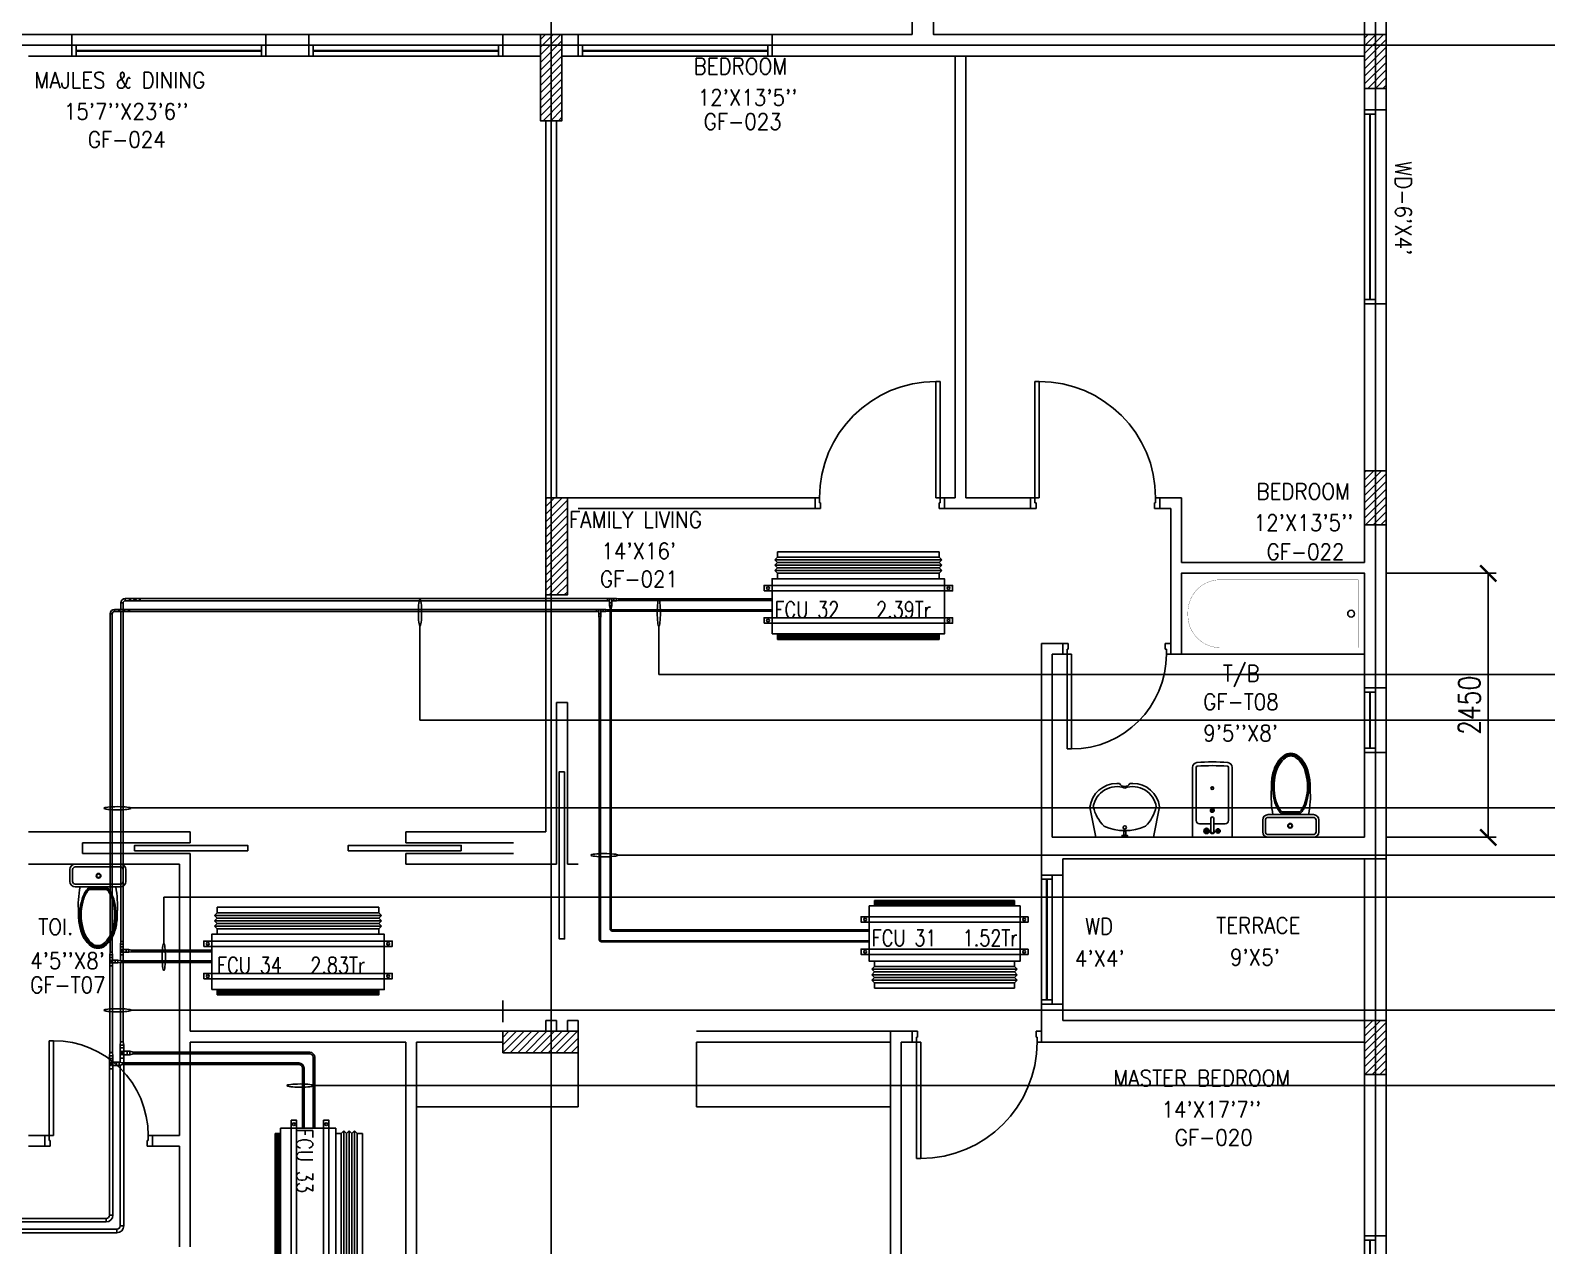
# Model space of a CAD drawing. Header units: millimetres. Extents: x 0 to 79758, y -5689 to 63441.
# Drawn here: x 38638 to 52712, y 34385 to 45664 of the extents above; entities that cross this region are included whole.
import ezdxf

# ---------------------------------------------------------------- set-up
doc = ezdxf.new("R2010")
doc.units = ezdxf.units.MM
doc.linetypes.add('CENTER', pattern=[50.8, 31.75, -6.35, 6.35, -6.35])
doc.linetypes.add('DASHED2', pattern=[9.525, 6.35, -3.175])
for name, color, linetype in [('A-ANNO-TEXT', 8, 'Continuous'), ('A-DOOR', 4, 'Continuous'), ('A-FLOR-OVHD', 4, 'DASHED2'), ('A-FLOR-PFIX', 8, 'Continuous'), ('A-FLOR-SPCL', 8, 'Continuous'), ('A-GLAZ', 5, 'Continuous'), ('A-GRID', 253, 'CENTER'), ('A-WALL-FULL', 8, 'Continuous'), ('AC-CHILLED WATER TEXT', 41, 'Continuous'), ('AC-CHR', 60, 'Continuous'), ('AC-CHS', 30, 'Continuous'), ('AC-FAD', 6, 'Continuous'), ('AC-HLTEXT', 100, 'Continuous'), ('AC-SAD', 3, 'Continuous'), ('AC-SAD TEXT', 3, 'Continuous'), ('FCU-AC', 160, 'Continuous'), ('S-COL- HACT.', 9, 'Continuous'), ('S-COL.', 8, 'Continuous')]:
    doc.layers.add(name, color=color, linetype=linetype)
doc.styles.add('ROMANS', font='romans.shx', dxfattribs={"width": 0.8})
doc.styles.add('SIMPLEX', font='simplex.shx', dxfattribs={"width": 0.8})
doc.dimstyles.new('100 of DIM2', dxfattribs={"dimscale": 0, "dimtxt": 200, "dimasz": 150, "dimexe": 75, "dimexo": 200, "dimgap": 75, "dimtad": 1, "dimdec": 0, "dimrnd": 5, "dimzin": 0, "dimdsep": 46, "dimtxsty": 'ROMANS', "dimblk": 'ARCHTICK', "dimcen": 100, "dimclrd": 94, "dimclre": 94, "dimclrt": 2, "dimadec": 0, "dimazin": 0, "dimtfac": 1, "dimtdec": 0, "dimtofl": 0, "dimtmove": 2, "dimatfit": 3, "dimldrblk": 'OPEN90', "dimfxl": 75, "dimtolj": 1, "dimtzin": 0, "dimarcsym": 0})
pattern_1 = [(45, (1147577.044, 409937.22), (-35.355339, 35.355339), [])]
pattern_2 = [(45, (-1585476.315, 1519493.8684), (-2.2450640303, 2.2450640303), [])]
pattern_3 = [(45, (-1585376.315, 1519593.8684), (-2.2450640303, 2.2450640303), [])]
pattern_4 = [(45, (-1585476.305, 1519563.7105), (-2.2450640303, 2.2450640303), [])]

# ---------------------------------------------------------------- blocks, each defined once
blk = doc.blocks.new('D-120-R1')
for p, q in [((-80, 1180), (-40, 1180)), ((-80, 1180), (-80, 100)), ((-40, 1180), (-40, 55)), ((-1200, 100), (-1160, 100)), ((-1200, 100), (-1200, 0)), ((-1160, 100), (-1160, 55)), ((-1160, 55), (-1150, 55)), ((-1150, 55), (-1150, 0)), ((-80, 100), (0, 100)), ((-50, 55), (-40, 55)), ((-50, 55), (-50, 0)), ((-50, 0), (0, 0)), ((0, 100), (0, 0)), ((-1200, 0), (-1150, 0))]:
    blk.add_line(p, q)
at = {"linetype": 'Continuous'}
blk.add_arc((-80, 100), 1080, 90, 180, dxfattribs=at)
blk = doc.blocks.new('W-180')
for p, q in [((1800, 100), (0, 100)), ((1800, 0), (0, 0)), ((40, 0), (40, 100)), ((1760, 100), (1760, 0))]:
    blk.add_line(p, q)
at = {"linetype": 'Continuous'}
for p, q in [((1760, 53), (40, 53)), ((1760, 47), (40, 47))]:
    blk.add_line(p, q, dxfattribs=at)
blk = doc.blocks.new('D-100-R1')
for p, q in [((-80, 980), (-80, 100)), ((-80, 980), (-40, 980)), ((-40, 980), (-40, 55)), ((-1000, 100), (-1000, 0)), ((-1000, 100), (-960, 100)), ((-960, 100), (-960, 55)), ((-960, 55), (-950, 55)), ((-950, 55), (-950, 0)), ((-80, 100), (0, 100)), ((-50, 55), (-50, 0)), ((-50, 55), (-40, 55)), ((-50, 0), (0, 0)), ((0, 100), (0, 0)), ((-1000, 0), (-950, 0))]:
    blk.add_line(p, q)
at = {"linetype": 'Continuous'}
blk.add_arc((-80, 100), 880, 90, 180, dxfattribs=at)
blk = doc.blocks.new('WC-1')
for p, q in [((-210, 0), (210, 0)), ((-260, -160), (-260, -50)), ((-235, -160), (-235, -50)), ((-210, -25), (210, -25)), ((235, -50), (235, -160)), ((260, -50), (260, -160)), ((210, -185), (-210, -185)), ((210, -210), (-210, -210)), ((91, -223), (-91, -223)), ((86, -235), (-86, -235))]:
    blk.add_line(p, q)
for radius in [22.1, 17.1]:
    blk.add_circle((-6, -107), radius)
for centre, radius, start, end in [((-210, -50), 50, 90, 180), ((-210, -50), 25, 90, 180), ((210, -50), 50, 360, 90), ((210, -50), 25, 360, 90), ((-210, -160), 50, 180, 270), ((-210, -160), 25, 180, 270), ((722, -383), 904, 168.9529, 184.0632), ((178, -428), 341, 149.8586, 166.4766), ((178, -428), 328, 149.8586, 166.4766), ((69, -365), 214, 138.4152, 149.8586), ((69, -365), 201, 139.9943, 149.8586), ((-69, -365), 201, 30.1414, 40.0057), ((-69, -365), 214, 30.1414, 41.5848), ((-178, -428), 328, 13.5234, 30.1414), ((-178, -428), 341, 13.5234, 30.1414), ((210, -160), 25, 270, 360), ((210, -160), 50, 270, 360), ((352, -470), 520, 166.4766, 180), ((352, -470), 507, 166.4766, 180), ((-352, -470), 507, 360, 13.5234), ((-352, -470), 520, 360, 13.5234), ((352, -470), 532, 177.5541, 180), ((352, -470), 532, 180, 193.5234), ((352, -470), 520, 180, 193.5234), ((352, -470), 507, 180, 193.5234), ((-352, -470), 507, 346.4766, 360), ((-352, -470), 520, 346.4766, 360), ((-352, -470), 532, 346.4766, 360), ((-352, -470), 532, 360, 2.4459), ((178, -512), 353, 193.5234, 210.1414), ((178, -512), 341, 193.5234, 210.1414), ((178, -512), 328, 193.5234, 210.1414), ((69, -575), 226, 210.1414, 234.4972), ((69, -575), 214, 210.1414, 234.4972), ((69, -575), 201, 210.1414, 234.4972), ((-69, -575), 201, 305.5028, 329.8586), ((-69, -575), 214, 305.5028, 329.8586), ((-69, -575), 226, 305.5028, 329.8586), ((-178, -512), 328, 329.8586, 346.4766), ((-178, -512), 341, 329.8586, 346.4766), ((-178, -512), 353, 329.8586, 346.4766), ((0, -672), 108, 234.4972, 270), ((0, -672), 95.9, 234.4972, 270), ((0, -672), 83.4, 234.4972, 270), ((0, -672), 83.4, 270, 305.5028), ((0, -672), 95.9, 270, 305.5028), ((0, -672), 108, 270, 305.5028)]:
    blk.add_arc(centre, radius, start, end)
at = {"linetype": 'Continuous', "ltscale": 50}
blk.add_arc((-722, -383), 904, 355.9368, 11.0471, dxfattribs=at)
blk = doc.blocks.new('W-120')
for p, q in [((1200, 100), (0, 100)), ((1200, 0), (0, 0)), ((40, 0), (40, 100)), ((1160, 100), (1160, 0))]:
    blk.add_line(p, q)
at = {"linetype": 'Continuous'}
for p, q in [((1160, 53), (40, 53)), ((1160, 47), (40, 47))]:
    blk.add_line(p, q, dxfattribs=at)
blk = doc.blocks.new('BIDET-1')
for p, q in [((175, 0), (-175, 0)), ((-185, -10), (-185, -649)), ((-15, -125), (-120, -125)), ((-39, -59), (-69, -59)), ((-54, -44), (-54, -74)), ((-15, -54), (-15, -174)), ((15, -54), (15, -174)), ((120, -125), (15, -125)), ((39, -59), (69, -59)), ((54, -44), (54, -74)), ((185, -10), (185, -649)), ((-150, -155), (-150, -649)), ((12, -250), (-12, -250)), ((-9, -259), (9, -241)), ((-9, -241), (9, -259)), ((0, -238), (0, -262)), ((150, -155), (150, -649))]:
    blk.add_line(p, q)
for centre, radius in [((-54, -59), 25), ((-54, -59), 20), ((-54, -59), 15.2), ((-54, -59), 10.2), ((54, -59), 20), ((54, -59), 15.2), ((54, -59), 10.2), ((0, -250), 17.5), ((0, -250), 12.5), ((0, -457), 12.5), ((0, -457), 10)]:
    blk.add_circle(centre, radius)
for centre, radius, start, end in [((-175, -10), 10, 90, 180), ((175, -10), 10, 0, 90), ((-120, -155), 30, 90, 180), ((0, -54), 20, 318.5904, 221.4096), ((0, -54), 15, 0, 180), ((120, -155), 30, 0, 90), ((0, -174), 15, 180, 0), ((-140, -649), 45, 180, 265.2062), ((-140, -649), 10, 180, 265.2062), ((0, 1020), 1720, 265.2062, 274.7938), ((0, 1020), 1685, 265.2062, 274.7938), ((140, -649), 10, 274.7938, 0), ((140, -649), 45, 274.7938, 0)]:
    blk.add_arc(centre, radius, start, end)
blk = doc.blocks.new('W-60')
for p, q in [((600, 100), (0, 100)), ((600, 0), (0, 0)), ((40, 0), (40, 100)), ((560, 100), (560, 0))]:
    blk.add_line(p, q)
at = {"linetype": 'Continuous'}
for p, q in [((560, 53), (40, 53)), ((560, 47), (40, 47))]:
    blk.add_line(p, q, dxfattribs=at)
blk = doc.blocks.new('LAV-4')
for p, q in [((-266, 0), (-322, -283)), ((-266, 0), (268, 0)), ((268, 0), (324, -280)), ((-48, -500), (-75, -500)), ((75, -500), (50, -500))]:
    blk.add_line(p, q)
for points in [[(-25, 0), (-25, -18), (25, -18), (25, 0)], [(-9, -20), (-9, -57), (8, -57), (8, -20)]]:
    blk.add_lwpolyline(points, close=True)
blk.add_circle((0, -91), 15.4)
for centre, radius, start, end in [((74, -366), 375, 135.3333, 167.1432), ((0, -539), 477, 66.1261, 113.874), ((-74, -366), 375, 12.5199, 44.6667), ((75, -250), 250, 270, 353.0121), ((-75, -250), 250, 187.6784, 270), ((-75, -250), 220, 188.5814, 289.9523), ((75, -250), 220, 250.0878, 350.8515), ((1, -527), 55.9, 28.7827, 151.2173), ((50, -499), 0, 238.1883, 0)]:
    blk.add_arc(centre, radius, start, end)
blk = doc.blocks.new('BT-2')
blk.add_lwpolyline([(0, 750), (1700, 750), (1700, 0), (0, 0)], close=True)
at = {"const_width": 2}
blk.add_lwpolyline([(60, 690), (1340, 690, -0.414214), (1640, 390), (1640, 360, -0.414214), (1340, 60), (60, 60)], format="xyb", close=True, dxfattribs=at)
blk.add_circle((125, 375), 31.9)
blk = doc.blocks.new('_ArchTick')
at = {"color": 0, "linetype": 'ByBlock', "const_width": 0.15}
blk.add_lwpolyline([(-0.5, -0.5), (0.5, 0.5)], dxfattribs=at)
blk = doc.blocks.new('*D142')
at = {"layer": 'AC-HLTEXT', "color": 94, "lineweight": -2, "transparency": 16777216}
for p, q in [((51222, 40625), (52244, 40625)), ((52169, 40625), (52169, 38175)), ((51222, 38175), (52244, 38175))]:
    blk.add_line(p, q, dxfattribs=at)
at = {"layer": 'Defpoints', "color": 0, "transparency": 16777216}
for p in [(51022, 40625), (51022, 38175), (52169, 38175)]:
    blk.add_point(p, dxfattribs=at)
at = {"layer": 'AC-HLTEXT', "color": 94, "lineweight": -2, "transparency": 16777216, "xscale": 150, "yscale": 150, "zscale": 150}
for p, rotation in [((52169, 40625), 90), ((52169, 38175), 270)]:
    blk.add_blockref('_ArchTick', p, dxfattribs=dict(at, rotation=rotation))
at = {"layer": 'AC-HLTEXT', "color": 2, "transparency": 16777216, "insert": (51994, 39400), "char_height": 200, "attachment_point": 5, "rotation": 90, "style": 'ROMANS'}
blk.add_mtext('\\A1;2450', dxfattribs=at)
blk = doc.blocks.new('fcu 2.5 tr')
h = blk.add_hatch()
h.set_pattern_fill('NET', color=3)
h.paths.add_polyline_path([(83172, -1587743), (81672, -1587743), (81672, -1587793), (83172, -1587793)])
at = {"layer": 'FCU-AC', "color": 1}
for p, q in [((83172, -1586980), (81672, -1586980)), ((81672, -1586980), (81672, -1587030)), ((83172, -1587030), (83172, -1586980)), ((81672, -1587030), (83172, -1587030)), ((83172, -1587180), (81672, -1587180)), ((81672, -1587180), (81672, -1587230)), ((81672, -1587230), (83172, -1587230)), ((83172, -1587230), (83172, -1587180))]:
    blk.add_line(p, q, dxfattribs=at)
at = {"layer": 'FCU-AC'}
for p, q in [((81672, -1587030), (81647, -1587055)), ((83197, -1587055), (81647, -1587055)), ((81672, -1587080), (81647, -1587055)), ((81672, -1587080), (81647, -1587105)), ((83197, -1587105), (81647, -1587105)), ((81672, -1587130), (81647, -1587105)), ((81672, -1587130), (81647, -1587155)), ((83172, -1587030), (81672, -1587030)), ((83172, -1587080), (81672, -1587080)), ((83172, -1587080), (81672, -1587080)), ((83172, -1587130), (81672, -1587130)), ((83172, -1587130), (81672, -1587130)), ((83197, -1587055), (83172, -1587030)), ((83197, -1587055), (83172, -1587080)), ((83197, -1587105), (83172, -1587080)), ((83197, -1587105), (83172, -1587130)), ((83197, -1587155), (83172, -1587130)), ((83197, -1587155), (81647, -1587155)), ((81672, -1587180), (81647, -1587155)), ((83197, -1587155), (83172, -1587180))]:
    blk.add_line(p, q, dxfattribs=at)
at = {"layer": 'FCU-AC', "color": 6}
for points in [[(81547, -1587343), (83297, -1587343), (83297, -1587293), (81547, -1587293)], [(81547, -1587643), (83297, -1587643), (83297, -1587593), (81547, -1587593)]]:
    blk.add_lwpolyline(points, close=True, dxfattribs=at)
at = {"layer": 'FCU-AC'}
blk.add_lwpolyline([(81622, -1587743), (83222, -1587743), (83222, -1587230), (81622, -1587230)], close=True, dxfattribs=at)
at = {"layer": 'FCU-AC', "color": 3}
blk.add_lwpolyline([(81672, -1587793), (83172, -1587793), (83172, -1587743), (81672, -1587743)], close=True, dxfattribs=at)
at = {"layer": 'FCU-AC', "color": 6}
for centre in [(81584, -1587318), (83259, -1587318), (81584, -1587618), (83259, -1587618)]:
    blk.add_circle(centre, 12.5, dxfattribs=at)
blk = doc.blocks.new('fcu 3.5 tr')
at = {"layer": 'FCU-AC'}
h = blk.add_hatch(dxfattribs=at)
h.set_pattern_fill('NET', color=3)
h.paths.add_polyline_path([(100970, -1580238), (99070, -1580238), (99070, -1580288), (100970, -1580288)])
for p, q in [((99045, -1579550), (99070, -1579525)), ((100995, -1579550), (99045, -1579550)), ((99045, -1579550), (99070, -1579575)), ((100970, -1579525), (99070, -1579525)), ((100995, -1579550), (100970, -1579525)), ((100995, -1579550), (100970, -1579575)), ((99045, -1579600), (99070, -1579575)), ((100995, -1579600), (99045, -1579600)), ((99045, -1579600), (99070, -1579625)), ((99045, -1579650), (99070, -1579625)), ((100995, -1579650), (99045, -1579650)), ((99045, -1579650), (99070, -1579675)), ((100970, -1579575), (99070, -1579575)), ((100970, -1579575), (99070, -1579575)), ((100970, -1579625), (99070, -1579625)), ((100970, -1579625), (99070, -1579625)), ((100995, -1579600), (100970, -1579575)), ((100995, -1579600), (100970, -1579625)), ((100995, -1579650), (100970, -1579625)), ((100995, -1579650), (100970, -1579675))]:
    blk.add_line(p, q, dxfattribs=at)
at = {"layer": 'FCU-AC', "color": 1}
for p, q in [((100970, -1579475), (99070, -1579475)), ((99070, -1579475), (99070, -1579525)), ((99070, -1579525), (100970, -1579525)), ((100970, -1579525), (100970, -1579475)), ((100970, -1579675), (99070, -1579675)), ((99070, -1579675), (99070, -1579725)), ((100970, -1579725), (100970, -1579675)), ((99070, -1579725), (100970, -1579725))]:
    blk.add_line(p, q, dxfattribs=at)
at = {"layer": 'FCU-AC', "color": 6}
for points in [[(98945, -1579838), (101095, -1579838), (101095, -1579788), (98945, -1579788)], [(98945, -1580138), (101095, -1580138), (101095, -1580088), (98945, -1580088)]]:
    blk.add_lwpolyline(points, close=True, dxfattribs=at)
at = {"layer": 'FCU-AC'}
blk.add_lwpolyline([(99020, -1580238), (101020, -1580238), (101020, -1579725), (99020, -1579725)], close=True, dxfattribs=at)
at = {"layer": 'FCU-AC', "color": 3}
blk.add_lwpolyline([(99070, -1580288), (100970, -1580288), (100970, -1580238), (99070, -1580238)], close=True, dxfattribs=at)
at = {"layer": 'FCU-AC', "color": 6}
for centre in [(98982, -1579813), (101057, -1579813), (98982, -1580113), (101057, -1580113)]:
    blk.add_circle(centre, 12.5, dxfattribs=at)
blk = doc.blocks.new('fcu 2 tr')
h = blk.add_hatch()
h.set_pattern_fill('NET', color=3)
h.paths.add_polyline_path([(80954, -1588493), (79654, -1588493), (79654, -1588543), (80954, -1588543)])
at = {"layer": 'FCU-AC'}
for p, q in [((79654, -1587780), (79629, -1587805)), ((80979, -1587805), (79629, -1587805)), ((79654, -1587830), (79629, -1587805)), ((79654, -1587830), (79629, -1587855)), ((80979, -1587855), (79629, -1587855)), ((79654, -1587880), (79629, -1587855)), ((80954, -1587780), (79654, -1587780)), ((80954, -1587830), (79654, -1587830)), ((80954, -1587830), (79654, -1587830)), ((80954, -1587780), (80979, -1587805)), ((80954, -1587830), (80979, -1587805)), ((80954, -1587830), (80979, -1587855)), ((80954, -1587880), (80979, -1587855)), ((79654, -1587880), (79629, -1587905)), ((80979, -1587905), (79629, -1587905)), ((79654, -1587930), (79629, -1587905)), ((80954, -1587880), (79654, -1587880)), ((80954, -1587880), (79654, -1587880)), ((80954, -1587880), (80979, -1587905)), ((80954, -1587930), (80979, -1587905))]:
    blk.add_line(p, q, dxfattribs=at)
at = {"layer": 'FCU-AC', "color": 1}
for p, q in [((80954, -1587730), (79654, -1587730)), ((79654, -1587730), (79654, -1587780)), ((79654, -1587780), (80954, -1587780)), ((80954, -1587780), (80954, -1587730)), ((80954, -1587930), (79654, -1587930)), ((79654, -1587930), (79654, -1587980)), ((79654, -1587980), (80954, -1587980)), ((80954, -1587980), (80954, -1587930))]:
    blk.add_line(p, q, dxfattribs=at)
at = {"layer": 'FCU-AC'}
blk.add_lwpolyline([(79604, -1588493), (81004, -1588493), (81004, -1587980), (79604, -1587980)], close=True, dxfattribs=at)
at = {"layer": 'FCU-AC', "color": 6}
for points in [[(79529, -1588093), (81079, -1588093), (81079, -1588043), (79529, -1588043)], [(79529, -1588393), (81079, -1588393), (81079, -1588343), (79529, -1588343)]]:
    blk.add_lwpolyline(points, close=True, dxfattribs=at)
at = {"layer": 'FCU-AC', "color": 3}
blk.add_lwpolyline([(79654, -1588543), (80954, -1588543), (80954, -1588493), (79654, -1588493)], close=True, dxfattribs=at)
at = {"layer": 'FCU-AC', "color": 6}
for centre in [(79566, -1588068), (81041, -1588068), (79566, -1588368), (81041, -1588368)]:
    blk.add_circle(centre, 12.5, dxfattribs=at)

msp = doc.modelspace()

# ---------------------------------------------------------------- hatches: boundary and pattern name
at = {"layer": 'AC-CHR'}
h = msp.add_hatch(dxfattribs=at)
h.set_pattern_fill('ANSI31', color=256)
h.set_pattern_definition(pattern_4)
h.paths.add_polyline_path([(39618.5, 40380.2, 1), (39598.5, 40380.2, 1)])
h = msp.add_hatch(dxfattribs=at)
h.set_pattern_fill('ANSI31', color=256)
h.set_pattern_definition(pattern_3)
h.paths.add_polyline_path([(39475.6, 37121.2, 1), (39500.6, 37121.2, 1)])
h = msp.add_hatch(dxfattribs=at)
h.set_pattern_fill('ANSI31', color=256)
h.set_pattern_definition(pattern_3)
h.paths.add_polyline_path([(39504.1, 36173.3, 1), (39472.1, 36173.3, 1)])
at = {"layer": 'AC-CHS'}
h = msp.add_hatch(dxfattribs=at)
h.set_pattern_fill('ANSI31', color=256)
h.set_pattern_definition(pattern_2)
h.paths.add_polyline_path([(39375.6, 37021.2, 1), (39400.6, 37021.2, 1)])
at = {"layer": 'AC-FAD', "true_color": 0xf26722}
h = msp.add_hatch(dxfattribs=at)
h.set_pattern_fill('ANSI31', color=30)
h.set_pattern_definition(pattern_4)
h.paths.add_polyline_path([(39518.5, 40280.2, 1), (39498.5, 40280.2, 1)])
at = {"layer": 'AC-SAD', "true_color": 0xf26722}
h = msp.add_hatch(dxfattribs=at)
h.set_pattern_fill('ANSI31', color=30)
h.set_pattern_definition(pattern_2)
h.paths.add_polyline_path([(39404.1, 36073.3, 1), (39372.1, 36073.3, 1)])
at = {"layer": 'S-COL- HACT.', "linetype": 'Continuous', "ltscale": 3}
h = msp.add_hatch(dxfattribs=at)
h.set_pattern_fill('ANSI31', color=256, scale=400, style=0)
h.set_pattern_definition(pattern_1)
h.paths.add_polyline_path([(43371.9, 45625.2), (43371.9, 44825.2), (43571.9, 44825.2), (43571.9, 45625.2)])
h = msp.add_hatch(dxfattribs=at)
h.set_pattern_fill('ANSI31', color=256, scale=400, style=0)
h.set_pattern_definition(pattern_1)
h.paths.add_polyline_path([(51221.9, 45125.2), (51221.9, 45625.2), (51021.9, 45625.2), (51021.9, 45125.2)])
h = msp.add_hatch(dxfattribs=at)
h.set_pattern_fill('ANSI31', color=256, scale=400, style=0)
h.set_pattern_definition(pattern_1)
h.paths.add_polyline_path([(51021.9, 41575.2), (51021.9, 41075.2), (51221.9, 41075.2), (51221.9, 41575.2)])
h = msp.add_hatch(dxfattribs=at)
h.set_pattern_fill('ANSI31', color=256, scale=400, style=0)
h.set_pattern_definition(pattern_1)
h.paths.add_polyline_path([(43421.9, 41325.2), (43421.9, 40425.2), (43621.9, 40425.2), (43621.9, 41325.2)])
h = msp.add_hatch(dxfattribs=at)
h.set_pattern_fill('ANSI31', color=256, scale=400, style=0)
h.set_pattern_definition(pattern_1)
h.paths.add_polyline_path([(51021.9, 36475.2), (51021.9, 35975.2), (51221.9, 35975.2), (51221.9, 36475.2)])
h = msp.add_hatch(dxfattribs=at)
h.set_pattern_fill('ANSI31', color=256, scale=400, style=0)
h.set_pattern_definition(pattern_1)
h.paths.add_polyline_path([(43021.9, 36175.2), (43721.9, 36175.2), (43721.9, 36375.2), (43021.9, 36375.2)])

# ---------------------------------------------------------------- linework, layer by layer
at = {"layer": 'A-DOOR', "ltscale": 3}
for points in [[(43596.9, 38782.8), (43546.9, 38782.8), (43546.9, 37232.8), (43596.9, 37232.8), (43596.9, 38782.8)], [(39605.9, 38050.2), (39605.9, 38100.2), (40655.9, 38100.2), (40655.9, 38050.2), (39605.9, 38050.2)], [(42637.9, 38050.2), (42637.9, 38100.2), (41587.9, 38100.2), (41587.9, 38050.2), (42637.9, 38050.2)]]:
    msp.add_lwpolyline(points, dxfattribs=at)
at = {"layer": 'A-FLOR-OVHD', "linetype": 'Continuous', "ltscale": 3}
for p, q in [((40221.9, 36375.2), (42021.9, 36375.2)), ((42021.9, 36275.2), (40221.9, 36275.2))]:
    msp.add_line(p, q, dxfattribs=at)
at = {"layer": 'A-FLOR-SPCL', "ltscale": 3}
for p, q in [((51021.9, 37975.2), (51021.9, 36475.2)), ((51221.9, 37975.2), (51221.9, 36475.2)), ((43721.9, 36275.2), (43721.9, 35675.2)), ((44821.9, 36275.2), (46621.9, 36275.2)), ((44821.9, 36275.2), (44821.9, 35675.2)), ((42221.9, 35675.2), (43721.9, 35675.2)), ((44821.9, 35675.2), (46621.9, 35675.2))]:
    msp.add_line(p, q, dxfattribs=at)
at = {"layer": 'A-GLAZ', "ltscale": 3}
for p, q in [((40821.9, 45625.2), (39021.9, 45625.2)), ((43021.9, 45625.2), (41221.9, 45625.2)), ((45521.9, 45625.2), (43721.9, 45625.2)), ((51221.9, 43125.2), (51221.9, 44925.2)), ((51221.9, 38962.6), (51221.9, 39562.6)), ((48221.9, 37825.2), (48221.9, 36625.2)), ((51221.9, 32675.2), (51221.9, 34475.2))]:
    msp.add_line(p, q, dxfattribs=at)
at = {"layer": 'A-GRID', "ltscale": 0.1}
for p, q in [((43471.9, 53051.2), (43471.9, 4916.9)), ((51121.9, 53051.2), (51121.9, 4916.9)), ((13764.6, 45525.2), (57304.2, 45525.2))]:
    msp.add_line(p, q, dxfattribs=at)
at = {"layer": 'A-WALL-FULL', "ltscale": 3}
for p, q in [((46821.9, 48325.2), (46821.9, 45625.2)), ((51221.9, 48325.2), (51221.9, 45425.2)), ((38421.9, 45625.2), (39021.9, 45625.2)), ((39021.9, 45425.2), (39021.9, 45625.2)), ((40821.9, 45625.2), (41221.9, 45625.2)), ((40821.9, 45425.2), (40821.9, 45625.2)), ((41221.9, 45425.2), (41221.9, 45625.2)), ((43021.9, 45625.2), (43721.9, 45625.2)), ((43021.9, 45425.2), (43021.9, 45625.2)), ((43721.9, 45425.2), (43721.9, 45625.2)), ((45521.9, 45625.2), (46821.9, 45625.2)), ((45521.9, 45425.2), (45521.9, 45625.2)), ((49871.9, 45625.2), (51021.9, 45625.2)), ((51221.9, 45625.2), (51221.9, 44925.2)), ((51221.9, 45625.2), (51221.9, 44925.2)), ((38621.9, 45425.2), (39021.9, 45425.2)), ((40821.9, 45425.2), (41221.9, 45425.2)), ((43021.9, 45425.2), (43371.9, 45425.2)), ((43571.9, 45425.2), (43721.9, 45425.2)), ((45521.9, 45425.2), (47221.9, 45425.2)), ((45821.9, 45425.2), (47221.9, 45425.2)), ((46821.9, 45425.2), (51021.9, 45425.2)), ((47121.9, 45425.2), (48071.9, 45425.2)), ((47121.9, 45425.2), (50821.9, 45425.2)), ((47121.9, 45425.2), (50821.9, 45425.2)), ((47221.9, 45425.2), (47221.9, 41325.2)), ((47321.9, 45425.2), (47321.9, 41325.2)), ((49871.9, 45425.2), (50821.9, 45425.2)), ((51021.9, 45425.2), (51021.9, 44925.2)), ((51021.9, 45425.2), (51021.9, 44925.2)), ((51021.9, 44925.2), (51221.9, 44925.2)), ((51021.9, 44925.2), (51221.9, 44925.2)), ((43421.9, 44825.2), (43421.9, 38225.2)), ((43521.9, 44825.2), (43521.9, 41325.2)), ((51021.9, 43125.2), (51021.9, 40725.2)), ((51021.9, 43125.2), (51221.9, 43125.2)), ((51221.9, 43125.2), (51221.9, 39562.6)), ((43521.9, 41325.2), (45921.9, 41325.2)), ((45921.9, 41325.2), (45921.9, 41225.2)), ((47121.9, 41325.2), (47221.9, 41325.2)), ((47121.9, 41325.2), (47121.9, 41225.2)), ((47321.9, 41325.2), (47921.9, 41325.2)), ((47921.9, 41325.2), (47921.9, 41225.2)), ((49121.9, 41325.2), (49321.9, 41325.2)), ((49121.9, 41325.2), (49121.9, 41225.2)), ((49321.9, 41325.2), (49321.9, 40725.2)), ((43721.9, 41225.2), (45921.9, 41225.2)), ((47121.9, 41225.2), (47921.9, 41225.2)), ((49121.9, 41225.2), (49221.9, 41225.2)), ((49221.9, 41225.2), (49221.9, 39875.2)), ((49321.9, 40725.2), (51021.9, 40725.2)), ((49321.9, 40625.2), (51021.9, 40625.2)), ((49321.9, 40625.2), (49321.9, 39875.2)), ((51021.9, 40625.2), (51021.9, 39562.6)), ((48021.9, 39975.2), (48221.9, 39975.2)), ((48021.9, 39975.2), (48021.9, 37825.2)), ((48221.9, 39975.2), (48221.9, 39875.2)), ((48121.9, 39875.2), (48221.9, 39875.2)), ((48121.9, 39875.2), (48121.9, 38175.2)), ((49221.9, 39875.2), (49321.9, 39875.2)), ((51021.9, 39562.6), (51221.9, 39562.6)), ((43521.9, 39425.2), (43521.9, 37925.2)), ((43521.9, 39425.2), (43621.9, 39425.2)), ((43621.9, 39425.2), (43621.9, 37925.2)), ((51021.9, 38962.6), (51021.9, 38175.2)), ((51021.9, 38962.6), (51221.9, 38962.6)), ((51221.9, 38962.6), (51221.9, 37975.2)), ((38621.9, 38225.2), (40121.9, 38225.2)), ((40121.9, 38125.2), (40121.9, 38225.2)), ((43421.9, 38225.2), (42121.9, 38225.2)), ((42121.9, 38125.2), (42121.9, 38225.2)), ((48121.9, 38175.2), (51021.9, 38175.2)), ((39121.9, 38125.2), (40121.9, 38125.2)), ((39121.9, 38125.2), (39121.9, 38025.2)), ((39121.9, 38025.2), (40121.9, 38025.2)), ((40121.9, 37925.2), (40121.9, 38025.2)), ((43121.9, 38125.2), (42121.9, 38125.2)), ((43121.9, 38025.2), (42121.9, 38025.2)), ((42121.9, 37925.2), (42121.9, 38025.2)), ((38621.9, 37925.2), (40021.9, 37925.2)), ((40021.9, 37925.2), (40021.9, 35407.2)), ((40121.9, 37925.2), (40121.9, 36375.2)), ((43421.9, 37925.2), (42121.9, 37925.2)), ((43521.9, 37925.2), (43421.9, 37925.2)), ((43721.9, 37925.2), (43621.9, 37925.2)), ((48221.9, 37975.2), (51221.9, 37975.2)), ((48221.9, 37975.2), (48221.9, 37825.2)), ((48221.9, 37825.2), (48021.9, 37825.2)), ((48021.9, 36625.2), (48021.9, 36275.2)), ((48221.9, 36625.2), (48021.9, 36625.2)), ((48221.9, 36625.2), (48221.9, 36475.2)), ((43421.9, 36475.2), (43421.9, 36375.2)), ((43421.9, 36475.2), (43521.9, 36475.2)), ((43521.9, 36375.2), (43521.9, 36475.2)), ((43621.9, 36375.2), (43621.9, 36475.2)), ((43621.9, 36475.2), (43721.9, 36475.2)), ((43721.9, 36475.2), (43721.9, 36275.2)), ((48221.9, 36475.2), (51221.9, 36475.2)), ((51221.9, 36475.2), (51221.9, 34475.2)), ((40121.9, 36375.2), (40221.9, 36375.2)), ((42021.9, 36375.2), (43421.9, 36375.2)), ((43521.9, 36375.2), (43621.9, 36375.2)), ((46620.4, 36375.2), (44821.9, 36375.2)), ((46621.9, 36375.2), (46821.9, 36375.2)), ((46621.9, 32964.5), (46621.9, 36375.2)), ((46821.9, 36375.2), (46821.9, 36275.2)), ((40121.9, 36275.2), (40121.9, 34375.2)), ((40121.9, 36275.2), (40221.9, 36275.2)), ((42021.9, 36275.2), (42121.9, 36275.2)), ((42121.9, 36275.2), (42121.9, 32375.2)), ((42221.9, 36275.2), (42221.9, 33064.5)), ((42221.9, 36275.2), (43021.9, 36275.2)), ((46721.9, 36275.2), (46721.9, 30875.2)), ((46721.9, 36275.2), (46821.9, 36275.2)), ((46821.9, 36275.2), (46821.9, 36275.2)), ((48021.9, 36275.2), (51021.9, 36275.2)), ((51021.9, 36275.2), (51021.9, 34475.2)), ((38621.9, 35407.2), (38771.9, 35407.2)), ((38771.9, 35307.2), (38771.9, 35407.2)), ((39771.9, 35407.2), (40021.9, 35407.2)), ((39771.9, 35307.2), (39771.9, 35407.2)), ((38621.9, 35307.2), (38771.9, 35307.2)), ((39771.9, 35307.2), (40021.9, 35307.2)), ((40021.9, 35307.2), (40021.9, 34375.2)), ((51021.9, 34475.2), (51221.9, 34475.2))]:
    msp.add_line(p, q, dxfattribs=at)
at = {"layer": 'A-WALL-FULL', "linetype": 'Continuous', "ltscale": 3}
for p, q in [((43371.9, 45425.2), (43371.9, 44825.2)), ((43571.9, 44825.2), (43571.9, 45425.2)), ((43371.9, 44825.2), (43571.9, 44825.2)), ((43021.9, 36460.2), (43021.9, 36560.2)), ((43721.9, 36375.2), (43721.9, 36175.2)), ((43721.9, 36175.2), (43021.9, 36175.2))]:
    msp.add_line(p, q, dxfattribs=at)
at = {"layer": 'A-WALL-FULL', "ltscale": 3}
msp.add_lwpolyline([(47021.9, 48125.2), (47021.9, 45625.2), (51021.9, 45625.2), (51021.9, 45625.2), (51021.9, 48125.2)], dxfattribs=at)
at = {"layer": 'AC-CHILLED WATER TEXT'}
for p, q in [((42254.3, 40135.5), (42254.3, 39261.9)), ((44471.1, 40135.5), (44471.1, 39685.9)), ((44471.1, 39685.9), (59970.5, 39685.9)), ((42254.3, 39261.9), (59970.5, 39261.9)), ((39572.1, 38448.5), (59970.5, 38448.5)), ((44089.1, 38009.2), (59970.5, 38009.2)), ((39876.2, 37620.3), (59970.5, 37620.3)), ((39876.2, 37189.1), (39876.2, 37620.3)), ((39571.4, 36569.9), (59970.5, 36569.9)), ((41267.6, 35870.9), (59970.5, 35871.5))]:
    msp.add_line(p, q, dxfattribs=at)
for centre, major_axis in [((42254.3, 40260.5), (0, -125)), ((44471.1, 40260.5), (0, -125)), ((39446.4, 38444.6), (-125, 0)), ((43964.1, 38009.2), (-125, 0)), ((39876.2, 37064.1), (0, 125)), ((39446.4, 36569.7), (-125, 0)), ((41142.6, 35870.9), (-125, 0))]:
    msp.add_ellipse(centre, major_axis=major_axis, ratio=0.12, dxfattribs=at)
at = {"layer": 'AC-CHR'}
for p, q in [((39478.1, 40290.2), (39478.1, 40350.2)), ((39478.1, 40350.2), (39498.1, 40350.2)), ((39478.1, 37208.7), (39478.1, 40270.2)), ((39498.1, 40290.2), (39498.1, 40350.2)), ((39498.1, 37208.7), (39498.1, 40270.2)), ((44078.4, 40390.2), (39518.1, 40390.2)), ((39518.1, 40390.2), (39518.1, 40370.2)), ((44013.4, 40370.2), (39518.1, 40370.2)), ((39558.5, 40390.2), (39558.5, 40370.2)), ((39658.5, 40370.2), (39658.5, 40390.2)), ((43993.4, 40370.2), (43993.4, 40390.2)), ((44013.4, 40325.2), (44013.4, 40380.2)), ((44033.4, 40350.2), (44013.4, 40350.2)), ((44033.4, 40325.2), (44013.4, 40325.2)), ((44013.4, 40325.2), (44018.4, 40305.2)), ((44018.4, 40287.7), (44018.4, 40305.2)), ((44028.4, 40305.2), (44018.4, 40305.2)), ((44018.4, 37325.1), (44018.4, 40272.7)), ((44033.4, 40325.2), (44028.4, 40305.2)), ((44028.4, 40287.7), (44028.4, 40305.2)), ((44028.4, 37325.1), (44028.4, 40272.7)), ((44033.4, 40325.2), (44033.4, 40380.2)), ((44078.4, 40370.2), (44033.4, 40370.2)), ((44053.4, 40370.2), (44053.4, 40390.2)), ((44078.4, 40370.2), (44078.4, 40390.2)), ((44078.4, 40390.2), (44098.4, 40387.7)), ((44098.4, 40372.7), (44078.4, 40370.2)), ((45521.9, 40387.7), (44098.4, 40387.7)), ((44098.4, 40372.7), (44098.4, 40387.7)), ((45521.9, 40372.7), (44098.4, 40372.7)), ((44028.4, 37325.1), (44018.4, 37325.1)), ((46424, 37315.1), (44038.4, 37315.1)), ((44038.4, 37305.1), (44038.4, 37315.1)), ((46424, 37305.1), (44038.4, 37305.1)), ((39478.1, 37208.7), (39475.6, 37183.7)), ((39475.6, 37028.7), (39475.6, 37183.7)), ((39500.6, 37183.7), (39475.6, 37183.7)), ((39500.6, 37158.7), (39475.6, 37158.7)), ((39498.1, 37208.7), (39478.1, 37208.7)), ((39498.1, 37208.7), (39500.6, 37183.7)), ((39500.6, 37133.7), (39500.6, 37183.7)), ((39500.6, 37083.7), (39475.6, 37083.7)), ((39550.6, 37133.7), (39500.6, 37133.7)), ((39500.6, 37108.7), (39500.6, 37133.7)), ((39550.6, 37108.7), (39500.6, 37108.7)), ((39500.6, 37028.7), (39500.6, 37108.7)), ((39525.6, 37108.7), (39525.6, 37133.7)), ((39550.6, 37108.7), (39550.6, 37133.7)), ((39550.6, 37133.7), (39575.6, 37128.7)), ((39575.6, 37113.7), (39550.6, 37108.7)), ((40321.6, 37128.7), (39575.6, 37128.7)), ((39575.6, 37113.7), (39575.6, 37128.7)), ((40321.6, 37113.7), (39575.6, 37113.7)), ((39475.6, 36278.3), (39475.6, 37013.7)), ((39500.6, 36278.3), (39500.6, 37013.7)), ((39475.6, 36278.3), (39472.1, 36246.3)), ((39472.1, 36086.3), (39472.1, 36246.3)), ((39504.1, 36246.3), (39472.1, 36246.3)), ((39504.1, 36221.3), (39472.1, 36221.3)), ((39500.6, 36278.3), (39475.6, 36278.3)), ((39500.6, 36278.3), (39504.1, 36246.3)), ((39504.1, 36189.3), (39504.1, 36246.3)), ((39561.1, 36189.3), (39504.1, 36189.3)), ((39504.1, 36157.3), (39504.1, 36189.3)), ((39536.1, 36157.3), (39536.1, 36189.3)), ((39561.1, 36157.3), (39561.1, 36189.3)), ((39561.1, 36189.3), (39593.1, 36180.8)), ((41230.7, 36180.8), (39593.1, 36180.8)), ((39593.1, 36165.8), (39593.1, 36180.8)), ((41230.7, 36165.8), (41230.7, 36180.8)), ((39504.1, 36125.3), (39472.1, 36125.3)), ((39472.1, 34569.5), (39472.1, 36060.2)), ((39504.1, 36080.8), (39504.1, 36157.3)), ((39561.1, 36157.3), (39504.1, 36157.3)), ((39504.1, 34569.5), (39504.1, 36065.8)), ((39593.1, 36165.8), (39561.1, 36157.3)), ((41230.7, 36165.8), (39593.1, 36165.8)), ((41262.7, 35475.2), (41262.7, 36133.8)), ((41277.7, 36133.8), (41262.7, 36133.8)), ((41277.7, 35475.2), (41277.7, 36133.8)), ((37459.5, 34537.5), (39440.1, 34537.5)), ((37459.5, 34505.5), (39440.1, 34505.5)), ((39440.1, 34505.5), (39440.1, 34537.5)), ((39504.1, 34569.5), (39472.1, 34569.5))]:
    msp.add_line(p, q, dxfattribs=at)
for centre, radius in [((39608.5, 40380.2), 10), ((39488.1, 37121.2), 12.5), ((39488.1, 36173.3), 16)]:
    msp.add_circle(centre, radius, dxfattribs=at)
for centre, radius, start, end in [((39518.1, 40350.2), 40, 90, 180), ((39518.1, 40350.2), 20, 90, 180), ((39558.5, 40380.2), 10, 269.9995, 90), ((39658.5, 40380.2), 10, 89.99967, 270), ((44023.4, 40380.2), 10, 0, 180), ((44038.4, 37325.1), 20, 180, 270), ((44038.4, 37325.1), 10, 180, 270), ((41230.7, 36133.8), 47, 0, 90), ((41230.7, 36133.8), 32, 0, 90), ((39440.1, 34569.5), 32, 270, 0), ((39440.1, 34569.5), 64, 270, 0)]:
    msp.add_arc(centre, radius, start, end, dxfattribs=at)
at = {"layer": 'AC-CHS'}
for p, q in [((43978.4, 40290.2), (39418.1, 40290.2)), ((39418.1, 40290.2), (39418.1, 40270.2)), ((43913.4, 40270.2), (39418.1, 40270.2)), ((39458.5, 40290.2), (39458.5, 40270.2)), ((39558.5, 40270.2), (39558.5, 40290.2)), ((43893.4, 40270.2), (43893.4, 40290.2)), ((43913.4, 40225.2), (43913.4, 40280.2)), ((43933.4, 40225.2), (43933.4, 40280.2)), ((43978.4, 40270.2), (43933.4, 40270.2)), ((43953.4, 40270.2), (43953.4, 40290.2)), ((43978.4, 40270.2), (43978.4, 40290.2)), ((43978.4, 40290.2), (43998.4, 40287.7)), ((43998.4, 40272.7), (43978.4, 40270.2)), ((45521.9, 40287.7), (43998.4, 40287.7)), ((43998.4, 40272.7), (43998.4, 40287.7)), ((45521.9, 40272.7), (43998.4, 40272.7)), ((39378.1, 37108.7), (39378.1, 40250.2)), ((39378.1, 40250.2), (39398.1, 40250.2)), ((39398.1, 37108.7), (39398.1, 40250.2)), ((43933.4, 40250.2), (43913.4, 40250.2)), ((43933.4, 40225.2), (43913.4, 40225.2)), ((43913.4, 40225.2), (43918.4, 40205.2)), ((43918.4, 37225.1), (43918.4, 40205.3)), ((43928.4, 40205.2), (43918.4, 40205.2)), ((43933.4, 40225.2), (43928.4, 40205.2)), ((43928.4, 37225.1), (43928.4, 40205.2)), ((43928.4, 37225.1), (43918.4, 37225.1)), ((46424, 37215.1), (43938.4, 37215.1)), ((43938.4, 37205.1), (43938.4, 37215.1)), ((46424, 37205.1), (43938.4, 37205.1)), ((39378.1, 37108.7), (39375.6, 37083.7)), ((39375.6, 37021.2), (39375.6, 37083.7)), ((39400.6, 37083.7), (39375.6, 37083.7)), ((39400.6, 37058.7), (39375.6, 37058.7)), ((39375.6, 36178.3), (39375.6, 37021.2)), ((39398.1, 37108.7), (39378.1, 37108.7)), ((39398.1, 37108.7), (39400.6, 37083.7)), ((39400.6, 37033.7), (39400.6, 37083.7)), ((39450.6, 37033.7), (39400.6, 37033.7)), ((39400.6, 36178.3), (39400.6, 37033.7)), ((39425.6, 37008.7), (39425.6, 37033.7)), ((39450.6, 37008.7), (39450.6, 37033.7)), ((39450.6, 37033.7), (39475.6, 37028.7)), ((40321.6, 37028.7), (39475.6, 37028.7)), ((39400.6, 36983.7), (39375.6, 36983.7)), ((39450.6, 37008.7), (39400.6, 37008.7)), ((39475.6, 37013.7), (39450.6, 37008.7)), ((40321.6, 37013.7), (39475.6, 37013.7)), ((39375.6, 36178.3), (39372.1, 36146.3)), ((39400.6, 36178.3), (39375.6, 36178.3)), ((39400.6, 36178.3), (39404.1, 36146.3)), ((39372.1, 34669.5), (39372.1, 36146.3)), ((39404.1, 36146.3), (39372.1, 36146.3)), ((39404.1, 36121.3), (39372.1, 36121.3)), ((39404.1, 36089.3), (39404.1, 36146.3)), ((39461.1, 36089.3), (39404.1, 36089.3)), ((39404.1, 36057.3), (39404.1, 36089.3)), ((39404.1, 34669.5), (39404.1, 36057.3)), ((39461.1, 36057.3), (39404.1, 36057.3)), ((39436.1, 36057.3), (39436.1, 36089.3)), ((39461.1, 36057.3), (39461.1, 36089.3)), ((39461.1, 36089.3), (39493.1, 36080.8)), ((39493.1, 36065.8), (39461.1, 36057.3)), ((41130.7, 36080.8), (39493.1, 36080.8)), ((39493.1, 36065.8), (39493.1, 36080.8)), ((41130.7, 36065.8), (39493.1, 36065.8)), ((41130.7, 36065.8), (41130.7, 36080.8)), ((41162.7, 35475.2), (41162.7, 36033.8)), ((41177.7, 36033.8), (41162.7, 36033.8)), ((41177.7, 35475.2), (41177.7, 36033.8)), ((39404.1, 36025.3), (39372.1, 36025.3)), ((37359.5, 34637.5), (39340.1, 34637.5)), ((39340.1, 34637.5), (39340.1, 34605.5)), ((39372.1, 34669.5), (39404.1, 34669.5)), ((37359.5, 34605.5), (39340.1, 34605.5))]:
    msp.add_line(p, q, dxfattribs=at)
for centre, radius in [((39508.5, 40280.2), 10), ((39388.1, 37021.2), 12.5), ((39388.1, 36073.3), 16)]:
    msp.add_circle(centre, radius, dxfattribs=at)
for centre, radius, start, end in [((39418.1, 40250.2), 40, 90, 180), ((39418.1, 40250.2), 20, 90, 180), ((39458.5, 40280.2), 10, 269.9995, 90), ((39558.5, 40280.2), 10, 89.99967, 270), ((43923.4, 40280.2), 10, 0, 180), ((43938.4, 37225.1), 20, 180, 270), ((43938.4, 37225.1), 10, 180, 270), ((41130.7, 36033.8), 47, 0, 90), ((41130.7, 36033.8), 32, 0, 90), ((39340.1, 34669.5, 0), 32, 270, 0), ((39340.1, 34669.5, 0), 64, 270, 0)]:
    msp.add_arc(centre, radius, start, end, dxfattribs=at)
at = {"layer": 'S-COL.', "linetype": 'Continuous', "ltscale": 3}
for p, q in [((43021.9, 36660.2), (43021.9, 36460.2)), ((43721.9, 36175.2), (43721.9, 36375.2)), ((43021.9, 36175.2), (43721.9, 36175.2))]:
    msp.add_line(p, q, dxfattribs=at)
for points in [[(43371.9, 45625.2), (43371.9, 44825.2), (43571.9, 44825.2), (43571.9, 45625.2)], [(51221.9, 45125.2), (51221.9, 45625.2), (51021.9, 45625.2), (51021.9, 45125.2)], [(51021.9, 41575.2), (51021.9, 41075.2), (51221.9, 41075.2), (51221.9, 41575.2)], [(43421.9, 41325.2), (43421.9, 40425.2), (43621.9, 40425.2), (43621.9, 41325.2)], [(43421.9, 41325.2), (43421.9, 40425.2), (43621.9, 40425.2), (43621.9, 41325.2)], [(43421.9, 41325.2), (43421.9, 40425.2), (43621.9, 40425.2), (43621.9, 41325.2)], [(51021.9, 36475.2), (51021.9, 35975.2), (51221.9, 35975.2), (51221.9, 36475.2)], [(51021.9, 36475.2), (51021.9, 35975.2), (51221.9, 35975.2), (51221.9, 36475.2)], [(51021.9, 36475.2), (51021.9, 35975.2), (51221.9, 35975.2), (51221.9, 36475.2)], [(43021.9, 36175.2), (43721.9, 36175.2), (43721.9, 36375.2), (43021.9, 36375.2)], [(43021.9, 36175.2), (43721.9, 36175.2), (43721.9, 36375.2), (43021.9, 36375.2)]]:
    msp.add_lwpolyline(points, close=True, dxfattribs=at)

# ---------------------------------------------------------------- block references
at = {"layer": 'A-DOOR', "ltscale": 3}
msp.add_blockref('D-120-R1', (47121.9, 41225.2), dxfattribs=at)
at = {"layer": 'A-DOOR', "ltscale": 3, "xscale": -1}
for name, p in [('D-120-R1', (47921.9, 41225.2)), ('D-100-R1', (38771.9, 35307.2))]:
    msp.add_blockref(name, p, dxfattribs=at)
at = {"layer": 'A-DOOR', "ltscale": 3, "rotation": 180}
for name, p in [('D-100-R1', (48221.9, 39975.2)), ('D-120-R1', (46821.9, 36375.2))]:
    msp.add_blockref(name, p, dxfattribs=at)
at = {"layer": 'A-FLOR-PFIX', "ltscale": 3, "rotation": 180}
for name, p in [('BT-2', (51021.9, 40625.2)), ('LAV-4', (48795.9, 38175.2))]:
    msp.add_blockref(name, p, dxfattribs=at)
at = {"layer": 'A-FLOR-PFIX', "ltscale": 3, "xscale": -1, "rotation": 180}
for name, p in [('BIDET-1', (49608.4, 38175.2)), ('WC-1', (50336.5, 38175.2))]:
    msp.add_blockref(name, p, dxfattribs=at)
at = {"layer": 'A-FLOR-PFIX', "ltscale": 3, "xscale": -1}
msp.add_blockref('WC-1', (39264.6, 37925.2), dxfattribs=at)
at = {"layer": 'A-GLAZ', "ltscale": 3}
for p in [(39021.9, 45425.2), (41221.9, 45425.2), (43721.9, 45425.2)]:
    msp.add_blockref('W-180', p, dxfattribs=at)
at = {"layer": 'A-GLAZ', "ltscale": 3, "rotation": 270}
for name, p in [('W-180', (51021.9, 44925.2)), ('W-60', (51021.9, 39562.6)), ('W-120', (48021.9, 37825.2)), ('W-180', (51021.9, 34475.2))]:
    msp.add_blockref(name, p, dxfattribs=at)
at = {"layer": 'FCU-AC', "color": 3}
for p in [(-36099.7, 1627805.3), (-41300, 1624505.3)]:
    msp.add_blockref('fcu 2.5 tr', p, dxfattribs=at)
at = {"layer": 'FCU-AC', "rotation": 180}
msp.add_blockref('fcu 2 tr', (127427.5, -1550954.8), dxfattribs=at)
at = {"layer": 'FCU-AC', "color": 3, "rotation": 270}
msp.add_blockref('fcu 3.5 tr', (1621196.9, 134494.8), dxfattribs=at)

# ---------------------------------------------------------------- texts
at = {"layer": 'A-ANNO-TEXT', "style": 'ROMANS', "width": 0.9}
for s, p in [('BEDROOM', (44794.5, 45255.8)), ('MAJLES & DINING', (38675.8, 45127)), ("12'X13'5''", (44832.2, 44965.3)), ("15'7''X23'6''", (38949.1, 44836.5)), ('GF-023', (44888.1, 44742.1)), ('GF-024', (39171.2, 44575.5)), ('BEDROOM', (50018.3, 41310.1)), ('FAMILY LIVING', (43638.4, 41047.7)), ("12'X13'5''", (49992.6, 41019.6)), ("14'X16'", (43937.6, 40757.2)), ('GF-022', (50111.9, 40749)), ('GF-021', (43925.4, 40497.5)), ('T/B', (49706, 39621.2)), ('GF-T08', (49523.9, 39358.1)), ("9'5''X8'", (49523.9, 39066.9)), ('TOI.', (38711.9, 37269.7)), ('WD', (48427.8, 37274.1)), ('TERRACE', (49645.2, 37282.2)), ("4'5''X8'", (38635.8, 36954.9)), ("4'X4'", (48332.4, 36975.7)), ("9'X5'", (49772.6, 36986.7)), ('GF-T07', (38635.8, 36730)), ('MASTER BEDROOM', (48690.3, 35864.3)), ("14'X17'7''", (49137.4, 35573.8)), ('GF-020', (49260.1, 35314.5))]:
    msp.add_text(s, height=150, dxfattribs=at).set_placement(p)
msp.add_text("WD-6'X4'", height=150, rotation=270, dxfattribs=at).set_placement((51306.8, 44449.9))
at = {"layer": 'AC-SAD TEXT', "style": 'SIMPLEX', "width": 0.8}
for s, p in [('FCU 32', (45544.9, 40212.2)), ('2.39Tr', (46487.3, 40212.2)), ('FCU 34', (40371.2, 36912.2)), ('2.83Tr', (41235.6, 36912.2))]:
    msp.add_text(s, height=150, dxfattribs=at).set_placement(p)
for s, rotation, p in [('FCU 31', 0, (46447.6, 37166.3)), ('1.52Tr', 0, (47290.9, 37166.3)), ('FCU 33', 270, (41108.9, 35475.2))]:
    msp.add_text(s, height=150, rotation=rotation, dxfattribs=at).set_placement(p)

# ---------------------------------------------------------------- dimensions: what is measured, and where the dimension line sits
at = {"layer": 'AC-HLTEXT'}
dim = msp.add_linear_dim(base=(52168.6, 38175.2), p1=(51021.9, 40625.2), p2=(51021.9, 38175.2), angle=90, dimstyle='100 of DIM2', override={"dimscale": 1, "dimfxl": 0.2}, dxfattribs=at)
dim.commit()
dim.dimension.update_dxf_attribs({"geometry": '*D142', "text_midpoint": (51993.6, 39400.2)})

doc.saveas('drawing.dxf')
